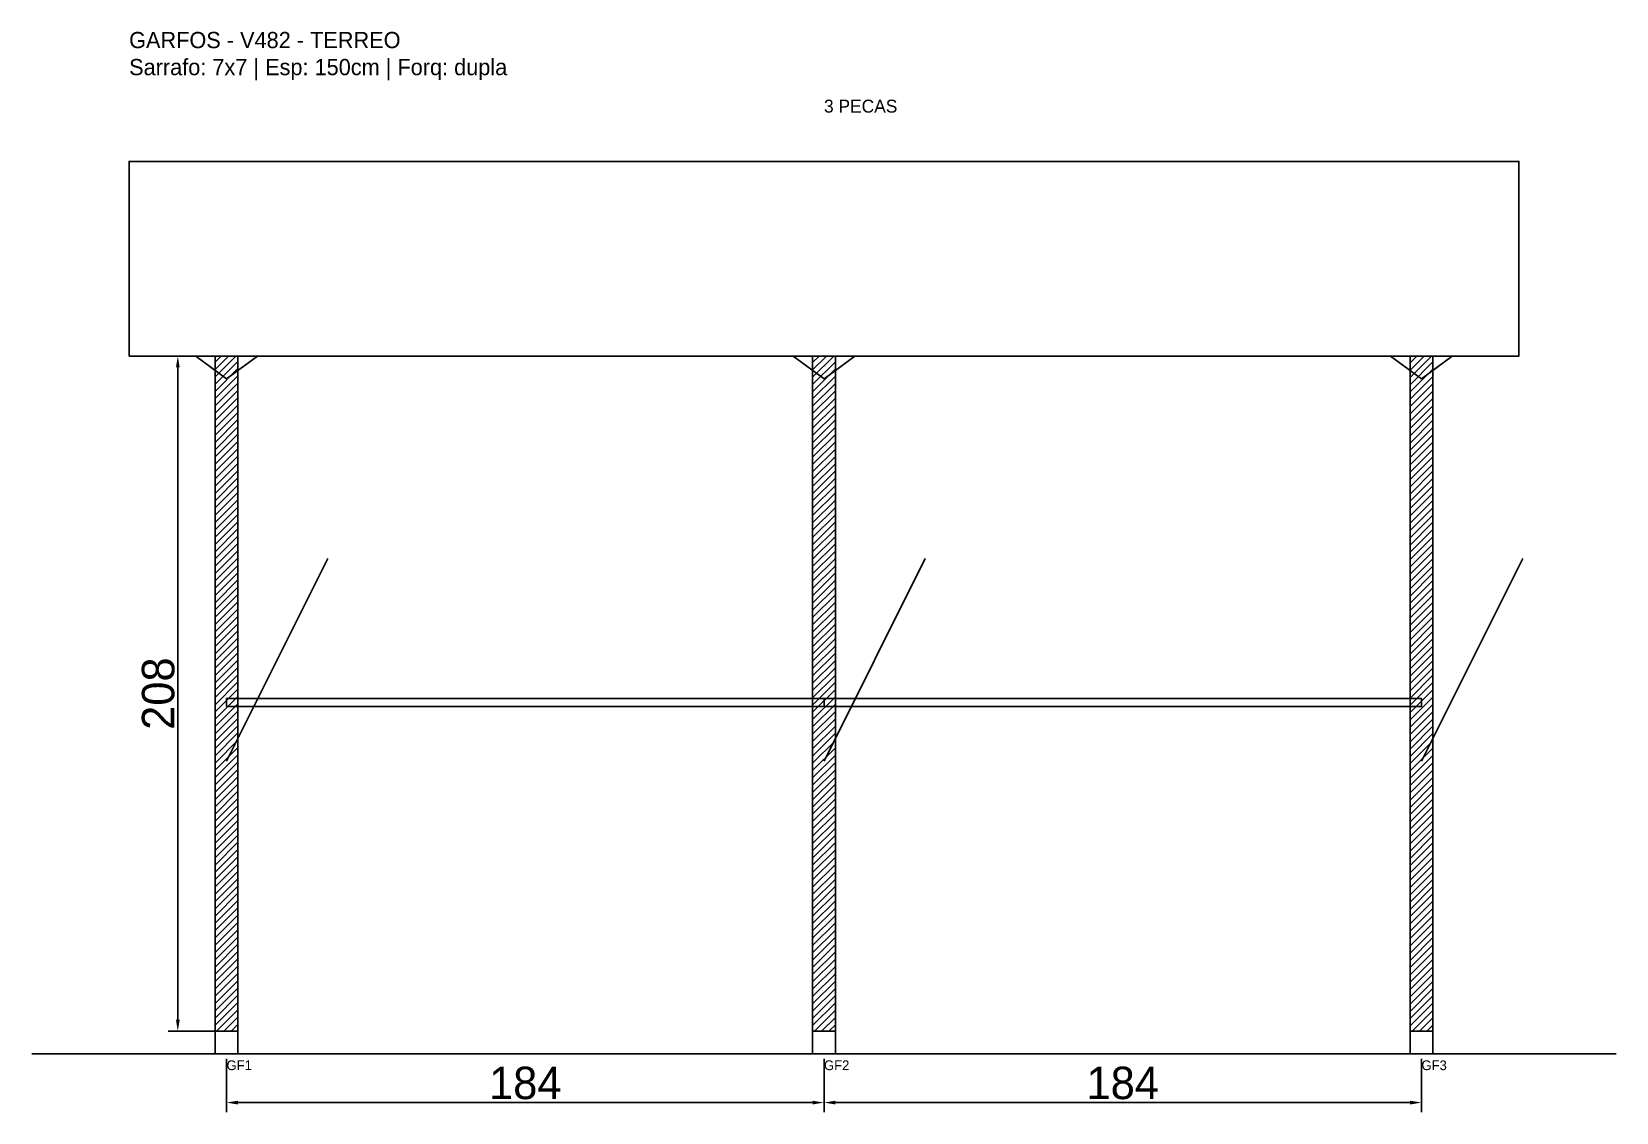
# Model space of a CAD drawing. Header units: metres. Extents: x -30 to 458, y -25 to 308.
import ezdxf

# ---------------------------------------------------------------- set-up
doc = ezdxf.new("R2010")
doc.units = ezdxf.units.M
for name, color, linetype in [('BARRA_ANCORAGEM', 1, 'Continuous'), ('COTA', 241, 'Continuous'), ('GARFOS OK', 3, 'Continuous'), ('NOME DA VIGA', 6, 'Continuous'), ('SARR_7x7', 40, 'Continuous'), ('TIRAS REESCORAMENTO', 252, 'Continuous'), ('VIGAS', 3, 'Continuous')]:
    doc.layers.add(name, color=color, linetype=linetype)
doc.dimstyles.new('EZ DXF', dxfattribs={"dimtxt": 10, "dimasz": 3.5, "dimexe": 3, "dimexo": 1.5, "dimgap": 1, "dimtad": 1, "dimdec": 1, "dimdsep": 46, "dimcen": 2.5, "dimazin": 3, "dimtfac": 1, "dimtmove": 0, "dimatfit": 3})

msp = doc.modelspace()

# ---------------------------------------------------------------- hatches: boundary and pattern name
at = {"layer": 'COTA'}
h = msp.add_hatch(dxfattribs=at)
h.set_pattern_fill('ANSI31', scale=0.5)
h.paths.add_polyline_path([(26.5, 0), (33.5, 0), (33.5, 208), (26.5, 208)])
h = msp.add_hatch(dxfattribs=at)
h.set_pattern_fill('ANSI31', scale=0.5)
h.paths.add_polyline_path([(210.5, 0), (217.5, 0), (217.5, 208), (210.5, 208)])
h = msp.add_hatch(dxfattribs=at)
h.set_pattern_fill('ANSI31', scale=0.5)
h.paths.add_polyline_path([(394.5, 0), (401.5, 0), (401.5, 208), (394.5, 208)])

# ---------------------------------------------------------------- linework, layer by layer
at = {"layer": 'BARRA_ANCORAGEM'}
for p, q in [((30, 83.2), (61.2, 145.6)), ((214, 83.2), (245.2, 145.6)), ((398, 83.2), (429.2, 145.6))]:
    msp.add_line(p, q, dxfattribs=at)
at = {"layer": 'GARFOS OK'}
for p, q in [((30, 201), (20.5, 208)), ((20.5, 208), (39.5, 208)), ((30, 201), (39.5, 208)), ((214, 201), (204.5, 208)), ((204.5, 208), (223.5, 208)), ((214, 201), (223.5, 208)), ((398, 201), (388.5, 208)), ((388.5, 208), (407.5, 208)), ((398, 201), (407.5, 208))]:
    msp.add_line(p, q, dxfattribs=at)
at = {"layer": 'GARFOS OK', "linetype": 'CONTINUOUS'}
msp.add_line((-30, -7), (458, -7), dxfattribs=at)
at = {"layer": 'GARFOS OK'}
for points in [[(26.5, 0), (33.5, 0), (33.5, 208), (26.5, 208), (26.5, 0)], [(210.5, 0), (217.5, 0), (217.5, 208), (210.5, 208), (210.5, 0)], [(394.5, 0), (401.5, 0), (401.5, 208), (394.5, 208), (394.5, 0)]]:
    msp.add_lwpolyline(points, dxfattribs=at)
at = {"layer": 'SARR_7x7'}
for points in [[(26.5, -7), (33.5, -7), (33.5, 0), (26.5, 0), (26.5, -7)], [(210.5, -7), (217.5, -7), (217.5, 0), (210.5, 0), (210.5, -7)], [(394.5, -7), (401.5, -7), (401.5, 0), (394.5, 0), (394.5, -7)]]:
    msp.add_lwpolyline(points, dxfattribs=at)
at = {"layer": 'TIRAS REESCORAMENTO'}
for points in [[(30, 100), (214, 100), (214, 102.5), (30, 102.5), (30, 100)], [(214, 100), (398, 100), (398, 102.5), (214, 102.5), (214, 100)]]:
    msp.add_lwpolyline(points, dxfattribs=at)
at = {"layer": 'VIGAS'}
msp.add_lwpolyline([(0, 208), (428, 208), (428, 268), (0, 268), (0, 208)], dxfattribs=at)

# ---------------------------------------------------------------- texts
at = {"layer": 'NOME DA VIGA'}
for s, height, p in [('3 PECAS', 4, (214, 283)), ('GF1', 3, (30, -12)), ('GF2', 3, (214, -12)), ('GF3', 3, (398, -12))]:
    msp.add_text(s, height=height, dxfattribs=at).set_placement(p)
at = {"layer": 'NOME DA VIGA', "insert": (0, 293), "char_height": 5, "attachment_point": 7}
msp.add_mtext('GARFOS - V482 - TERREO\\PSarrafo: 7x7 | Esp: 150cm | Forq: dupla', dxfattribs=at)

# ---------------------------------------------------------------- dimensions: what is measured, and where the dimension line sits
at = {"layer": 'COTA'}
msp.add_linear_dim(base=(15, 0), p1=(30, 0), p2=(30, 208), angle=90, dimstyle='EZ DXF', dxfattribs=at).render()
for base, p1, p2 in [((30, -22), (30, -7), (214, -7)), ((214, -22), (214, -7), (398, -7))]:
    msp.add_linear_dim(base=base, p1=p1, p2=p2, dimstyle='EZ DXF', dxfattribs=at).render()

doc.saveas('drawing.dxf')
